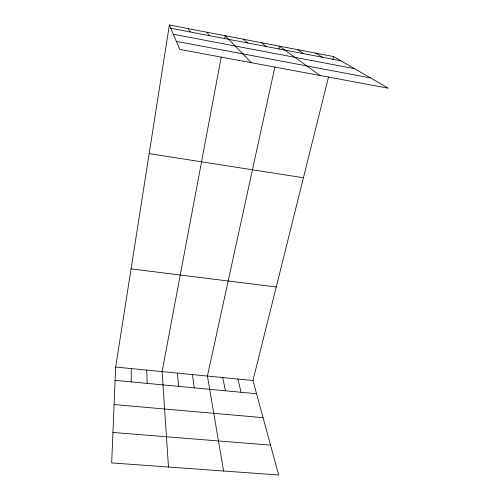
<?xml version="1.0" encoding="UTF-8"?>
<svg xmlns="http://www.w3.org/2000/svg" width="500" height="500" viewBox="0 0 500 500"><rect width="100%" height="100%" fill="white"/><g stroke="black" fill="none" stroke-linecap="round" stroke-linejoin="round"><path stroke-width="0.75" d="M131.2 381.887L131.269 368.587M169.369 25L179.812 49.406L388.325 88.225L333.606 56.575L169.369 25L115.65 367.056L111.675 462.919L278.669 475L252.963 380.519L328.55 76.894M221.225 57.069L162.106 371.613L168.481 467.025M224.662 38.788L225.238 35.737L251.337 62.725M274.869 67.056L207.425 376.056L223.588 471.012M278.781 49.144L279.431 46.163L320.138 75.531M332.856 59.588L333.606 56.575M112.938 432.45L270.544 445.138M114.094 404.562L263.069 417.669M115.1 380.363L256.556 393.731M115.65 367.056L252.963 380.519M131.069 268.875L276.244 286.994M149.175 153.613L303.438 177.763M176.375 41.375L370.469 77.9M173.325 34.25L354.513 68.669M170.756 28.244L340.95 60.825M315.731 53.137L322.456 57.281M297.675 49.669L303.769 53.706M261.55 42.719L266.35 46.544M243.481 39.25L247.631 42.956M206.806 32.194L209.6 35.675M188.181 28.619L190.281 31.981M237.913 379.044L241.069 392.262M222.731 377.556L225.438 390.788M192.444 374.588L194.25 387.844M177.338 373.106L178.688 386.369M146.75 370.106L147.169 383.394"/></g></svg>
